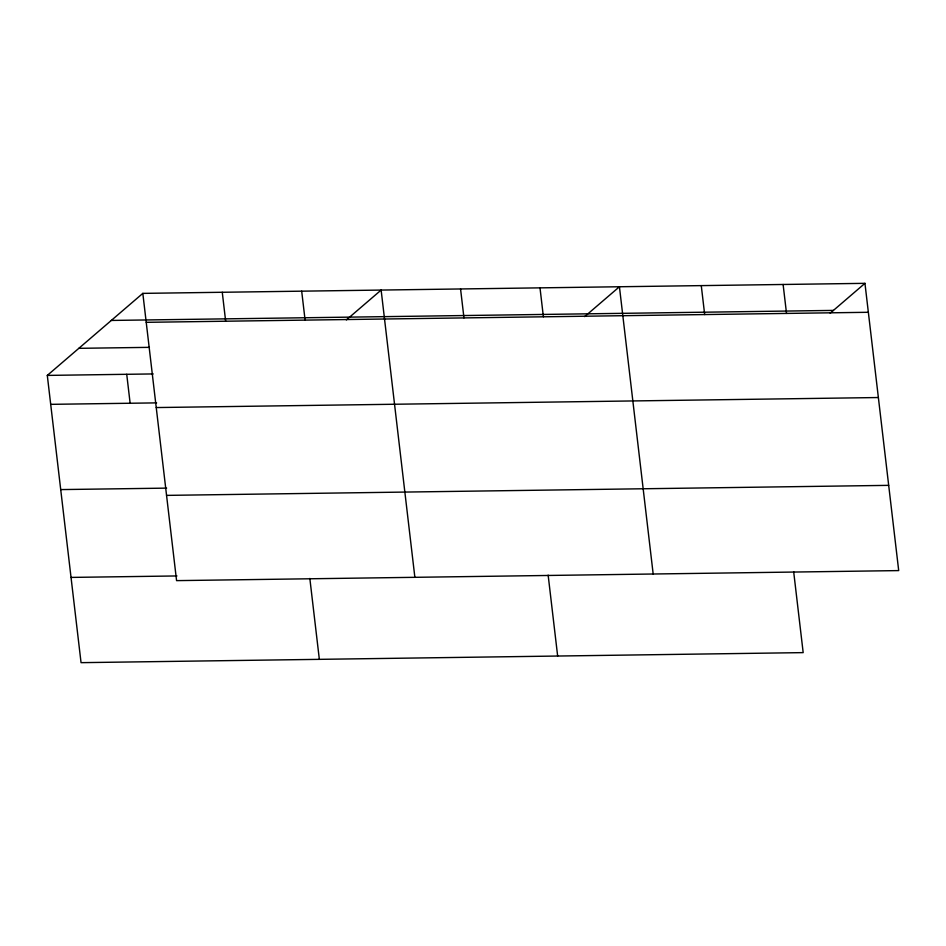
<?xml version="1.0" encoding="UTF-8"?>
<svg xmlns="http://www.w3.org/2000/svg" width="946" height="946" viewBox="0 0 946 946"><rect width="100%" height="100%" fill="white"/><g stroke="black" fill="none" stroke-linecap="round" stroke-linejoin="round"><path stroke-width="1.42" d="M793.67 571.715L803.178 652.622L81.049 662.661L47.3 375.408L142.822 293.378L864.951 283.339L898.7 570.592L176.571 580.631L142.822 293.378M346.354 319.925L381.132 290.067L414.868 577.32M584.663 316.614L619.429 286.756L653.178 574.009M830.186 313.197L864.951 283.339M111.297 320.446L833.426 310.406M146.228 322.326L868.357 312.286M78.825 348.329L149.433 347.348M47.3 375.408L153.217 373.93M50.706 404.344L156.61 402.878M156.244 407.56L878.373 397.533M60.71 489.59L166.626 488.124M166.555 495.385L888.684 485.357M71.033 577.415L176.949 575.948M783.111 284.474L786.516 313.422M701.27 285.609L704.675 314.557M540 287.856L543.394 316.804M548.148 575.133L557.655 656.039M460.56 288.956L463.966 317.903M301.691 291.167L305.097 320.115M309.839 578.444L319.346 659.35M222.263 292.267L225.656 321.214M126.729 374.297L130.134 403.244"/></g></svg>
